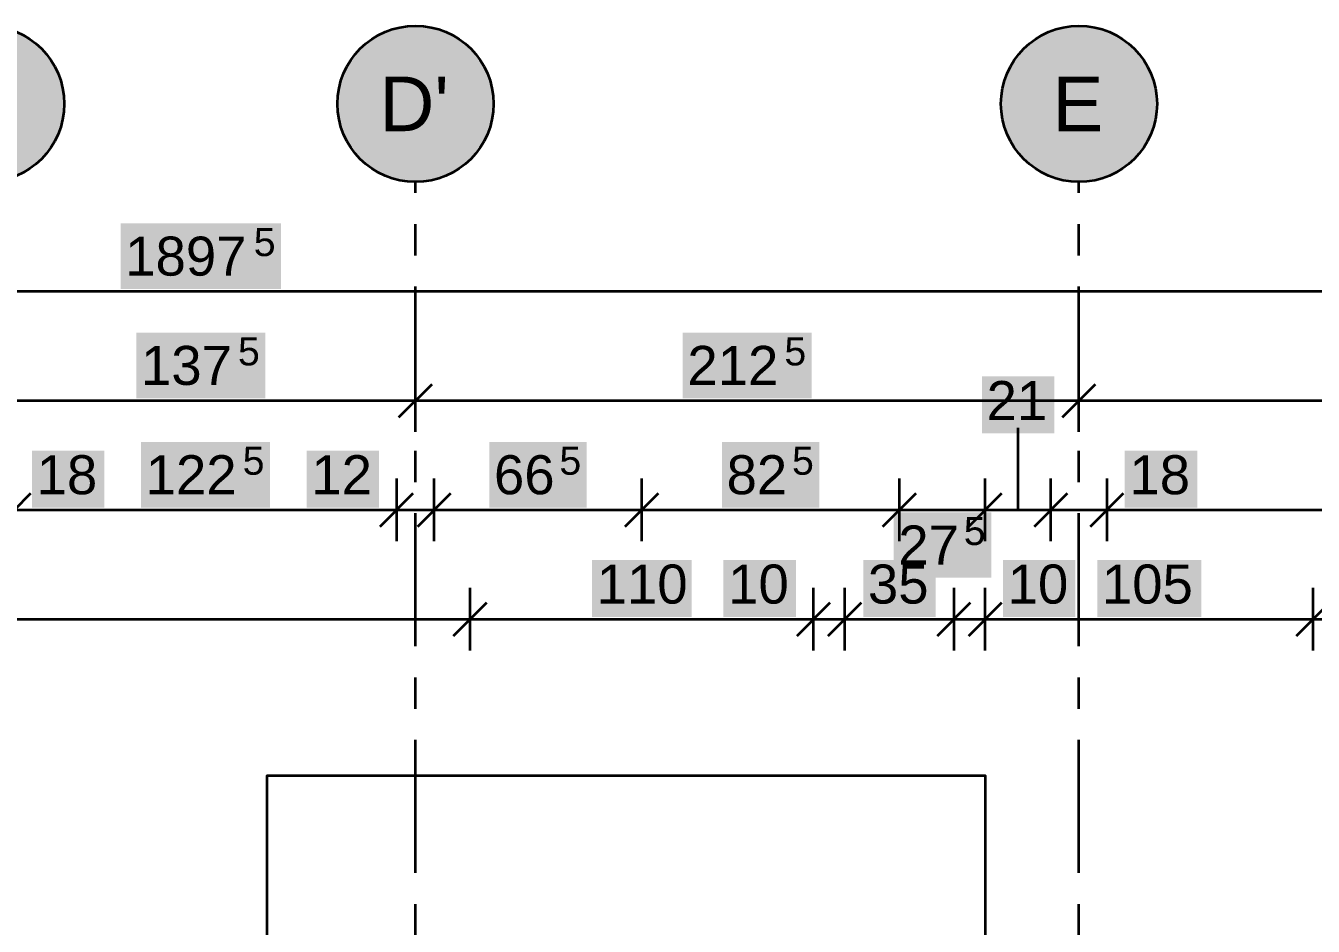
# Model space of a CAD drawing. Header units: metres. Extents: x -6.2 to 22.6, y -6.3 to 13.3.
# Drawn here: x 8.627 to 12.75, y 9.867 to 12.75 of the extents above; entities that cross this region are included whole.
import ezdxf

# ---------------------------------------------------------------- set-up
doc = ezdxf.new("R2010")
doc.units = ezdxf.units.M
doc.linetypes.add('KRESKOWA', pattern=[5.25, 4.2, -1.05])
doc.linetypes.add('PUNKTOWA', pattern=[10.5, 8.4, -1.05, 0, -1.05])
for name, color, linetype, lineweight in [('A-MASKA', 7, 'Continuous', 18), ('A-NAD-CIECIEM', 8, 'KRESKOWA', 25), ('A-OSIE', 1, 'PUNKTOWA', 25), ('A-WIDOK', 7, 'Continuous', 25), ('A-WYMIARY', 1, 'Continuous', 25)]:
    doc.layers.add(name, color=color, linetype=linetype, lineweight=lineweight)
doc.styles.add('PL_ARIAL', font='arial.ttf')

msp = doc.modelspace()

# ---------------------------------------------------------------- hatches: boundary and pattern name
at = {"layer": 'A-MASKA', "true_color": 0xffffff}
for points in [[(8.9303, 11.9075), (9.4447, 11.9075), (9.4447, 12.1175), (8.9303, 12.1175)], [(8.9808, 11.5575), (9.3942, 11.5575), (9.3942, 11.7675), (8.9808, 11.7675)], [(10.7308, 11.5575), (11.1442, 11.5575), (11.1442, 11.7675), (10.7308, 11.7675)], [(11.689, 11.445), (11.921, 11.445), (11.921, 11.6275), (11.689, 11.6275)], [(8.6465, 11.2075), (8.8786, 11.2075), (8.8786, 11.39), (8.6465, 11.39)], [(8.9958, 11.2075), (9.4092, 11.2075), (9.4092, 11.4175), (8.9958, 11.4175)], [(9.5264, 11.2075), (9.7585, 11.2075), (9.7585, 11.39), (9.5264, 11.39)], [(10.1113, 11.2075), (10.4237, 11.2075), (10.4237, 11.4175), (10.1113, 11.4175)], [(10.8563, 11.2075), (11.1687, 11.2075), (11.1687, 11.4175), (10.8563, 11.4175)], [(12.1465, 11.2075), (12.3786, 11.2075), (12.3786, 11.39), (12.1465, 11.39)], [(11.4063, 10.9825), (11.7187, 10.9825), (11.7187, 11.1925), (11.4063, 11.1925)], [(10.4402, 10.8575), (10.7598, 10.8575), (10.7598, 11.04), (10.4402, 11.04)], [(10.8614, 10.8575), (11.0935, 10.8575), (11.0935, 11.04), (10.8614, 11.04)], [(11.309, 10.8575), (11.541, 10.8575), (11.541, 11.04), (11.309, 11.04)], [(11.7565, 10.8575), (11.9886, 10.8575), (11.9886, 11.04), (11.7565, 11.04)], [(12.0584, 10.8575), (12.3916, 10.8575), (12.3916, 11.04), (12.0584, 11.04)]]:
    msp.add_hatch(color=7, dxfattribs=at).paths.add_polyline_path(points)
at = {"layer": 'A-OSIE', "true_color": 0xffffff}
for points in [[(8.75, 12.5), (8.7479, 12.5326), (8.7415, 12.5647), (8.731, 12.5957), (8.7165, 12.625), (8.6983, 12.6522), (8.6768, 12.6768), (8.6522, 12.6983), (8.625, 12.7165), (8.5957, 12.731), (8.5647, 12.7415), (8.5326, 12.7479), (8.5, 12.75), (8.4674, 12.7479), (8.4353, 12.7415), (8.4043, 12.731), (8.375, 12.7165), (8.3478, 12.6983), (8.3232, 12.6768), (8.3017, 12.6522), (8.2835, 12.625), (8.269, 12.5957), (8.2585, 12.5647), (8.2521, 12.5326), (8.25, 12.5), (8.2521, 12.4674), (8.2585, 12.4353), (8.269, 12.4043), (8.2835, 12.375), (8.3017, 12.3478), (8.3232, 12.3232), (8.3478, 12.3017), (8.375, 12.2835), (8.4043, 12.269), (8.4353, 12.2585), (8.4674, 12.2521), (8.5, 12.25), (8.5326, 12.2521), (8.5647, 12.2585), (8.5957, 12.269), (8.625, 12.2835), (8.6522, 12.3017), (8.6768, 12.3232), (8.6983, 12.3478), (8.7165, 12.375), (8.731, 12.4043), (8.7415, 12.4353), (8.7479, 12.4674)], [(10.125, 12.5), (10.1229, 12.5326), (10.1165, 12.5647), (10.106, 12.5957), (10.0915, 12.625), (10.0733, 12.6522), (10.0518, 12.6768), (10.0272, 12.6983), (10, 12.7165), (9.9707, 12.731), (9.9397, 12.7415), (9.9076, 12.7479), (9.875, 12.75), (9.8424, 12.7479), (9.8103, 12.7415), (9.7793, 12.731), (9.75, 12.7165), (9.7228, 12.6983), (9.6982, 12.6768), (9.6767, 12.6522), (9.6585, 12.625), (9.644, 12.5957), (9.6335, 12.5647), (9.6271, 12.5326), (9.625, 12.5), (9.6271, 12.4674), (9.6335, 12.4353), (9.644, 12.4043), (9.6585, 12.375), (9.6767, 12.3478), (9.6982, 12.3232), (9.7228, 12.3017), (9.75, 12.2835), (9.7793, 12.269), (9.8103, 12.2585), (9.8424, 12.2521), (9.875, 12.25), (9.9076, 12.2521), (9.9397, 12.2585), (9.9707, 12.269), (10, 12.2835), (10.0272, 12.3017), (10.0518, 12.3232), (10.0733, 12.3478), (10.0915, 12.375), (10.106, 12.4043), (10.1165, 12.4353), (10.1229, 12.4674)], [(12.25, 12.5), (12.2479, 12.5326), (12.2415, 12.5647), (12.231, 12.5957), (12.2165, 12.625), (12.1983, 12.6522), (12.1768, 12.6768), (12.1522, 12.6983), (12.125, 12.7165), (12.0957, 12.731), (12.0647, 12.7415), (12.0326, 12.7479), (12, 12.75), (11.9674, 12.7479), (11.9353, 12.7415), (11.9043, 12.731), (11.875, 12.7165), (11.8478, 12.6983), (11.8232, 12.6768), (11.8017, 12.6522), (11.7835, 12.625), (11.769, 12.5957), (11.7585, 12.5647), (11.7521, 12.5326), (11.75, 12.5), (11.7521, 12.4674), (11.7585, 12.4353), (11.769, 12.4043), (11.7835, 12.375), (11.8017, 12.3478), (11.8232, 12.3232), (11.8478, 12.3017), (11.875, 12.2835), (11.9043, 12.269), (11.9353, 12.2585), (11.9674, 12.2521), (12, 12.25), (12.0326, 12.2521), (12.0647, 12.2585), (12.0957, 12.269), (12.125, 12.2835), (12.1522, 12.3017), (12.1768, 12.3232), (12.1983, 12.3478), (12.2165, 12.375), (12.231, 12.4043), (12.2415, 12.4353), (12.2479, 12.4674)]]:
    msp.add_hatch(color=7, dxfattribs=at).paths.add_polyline_path(points)

# ---------------------------------------------------------------- linework, layer by layer
at = {"layer": 'A-NAD-CIECIEM', "linetype": 'KRESKOWA', "lineweight": 35, "ltscale": 0.05, "flags": 128}
msp.add_lwpolyline([(10.0495, 9.07), (9.4, 9.07), (9.4, 10.35), (11.7, 10.35), (11.7, 9.695), (11.68, 9.695), (11.68, 9.07), (11.6005, 9.07)], dxfattribs=at)
at = {"layer": 'A-OSIE', "linetype": 'PUNKTOWA', "lineweight": 35, "ltscale": 0.050668, "flags": 128}
for points in [[(9.875, -5.2), (9.875, 12.25)], [(12, -5.2), (12, 12.25)]]:
    msp.add_lwpolyline(points, dxfattribs=at)
at = {"layer": 'A-OSIE', "linetype": 'Continuous', "lineweight": 35, "ltscale": 0.05}
for centre in [(8.5, 12.5), (9.875, 12.5), (12, 12.5)]:
    msp.add_circle(centre, 0.25, dxfattribs=at)
at = {"layer": 'A-WIDOK', "lineweight": 35, "ltscale": 0.05}
msp.add_lwpolyline([(9.4, 9.0505), (9.4, 10.35), (11.7, 10.35), (11.7, 9.6755)], dxfattribs=at)
at = {"layer": 'A-WYMIARY', "lineweight": 35, "ltscale": 0.05}
for points in [[(-0.4, 11.9), (18.775, 11.9)], [(9.875, 11.45), (9.875, 11.65)], [(12, 11.45), (12, 11.65)], [(9.822, 11.497), (9.928, 11.603)], [(11.947, 11.497), (12.053, 11.603)], [(-0.1, 11.55), (18.475, 11.55)], [(11.805, 11.2), (11.805, 11.4625)], [(9.815, 11.1), (9.815, 11.3)], [(9.935, 11.1), (9.935, 11.3)], [(10.6, 11.1), (10.6, 11.3)], [(11.425, 11.1), (11.425, 11.3)], [(11.7, 11.1), (11.7, 11.3)], [(11.91, 11.1), (11.91, 11.3)], [(12.09, 11.1), (12.09, 11.3)], [(8.537, 11.147), (8.643, 11.253)], [(9.762, 11.147), (9.868, 11.253)], [(9.882, 11.147), (9.988, 11.253)], [(10.547, 11.147), (10.653, 11.253)], [(11.372, 11.147), (11.478, 11.253)], [(11.647, 11.147), (11.753, 11.253)], [(11.857, 11.147), (11.963, 11.253)], [(12.037, 11.147), (12.143, 11.253)], [(-0.4, 11.2), (18.775, 11.2)], [(10.05, 10.75), (10.05, 10.95)], [(11.15, 10.75), (11.15, 10.95)], [(11.25, 10.75), (11.25, 10.95)], [(11.6, 10.75), (11.6, 10.95)], [(11.7, 10.75), (11.7, 10.95)], [(12.75, 10.75), (12.75, 10.95)], [(9.997, 10.797), (10.103, 10.903)], [(11.097, 10.797), (11.203, 10.903)], [(11.197, 10.797), (11.303, 10.903)], [(11.547, 10.797), (11.653, 10.903)], [(11.647, 10.797), (11.753, 10.903)], [(12.697, 10.797), (12.803, 10.903)], [(-0.4, 10.85), (18.775, 10.85)]]:
    msp.add_lwpolyline(points, dxfattribs=at)

# ---------------------------------------------------------------- texts
at = {"layer": 'A-OSIE', "style": 'PL_ARIAL'}
for s, p in [("D'", (9.7589, 12.4125)), ('E', (11.9152, 12.4125))]:
    msp.add_text(s, height=0.175, dxfattribs=at).set_placement(p)
at = {"layer": 'A-WYMIARY', "style": 'PL_ARIAL'}
for s, height, p in [('5', 0.09, (9.357, 12.0125)), ('1897', 0.125, (8.9453, 11.95)), ('5', 0.09, (9.3064, 11.6625)), ('5', 0.09, (11.0564, 11.6625)), ('137', 0.125, (8.9958, 11.6)), ('212', 0.125, (10.7458, 11.6)), ('21', 0.125, (11.704, 11.4875)), ('5', 0.09, (9.3214, 11.3125)), ('5', 0.09, (10.3359, 11.3125)), ('5', 0.09, (11.0809, 11.3125)), ('18', 0.125, (8.6615, 11.25)), ('122', 0.125, (9.0108, 11.25)), ('12', 0.125, (9.5414, 11.25)), ('66', 0.125, (10.1263, 11.25)), ('82', 0.125, (10.8713, 11.25)), ('18', 0.125, (12.1615, 11.25)), ('5', 0.09, (11.6309, 11.0875)), ('27', 0.125, (11.4213, 11.025)), ('110', 0.125, (10.4552, 10.9)), ('10', 0.125, (10.8764, 10.9)), ('35', 0.125, (11.324, 10.9)), ('10', 0.125, (11.7715, 10.9)), ('105', 0.125, (12.0734, 10.9))]:
    msp.add_text(s, height=height, dxfattribs=at).set_placement(p)

doc.saveas('drawing.dxf')
